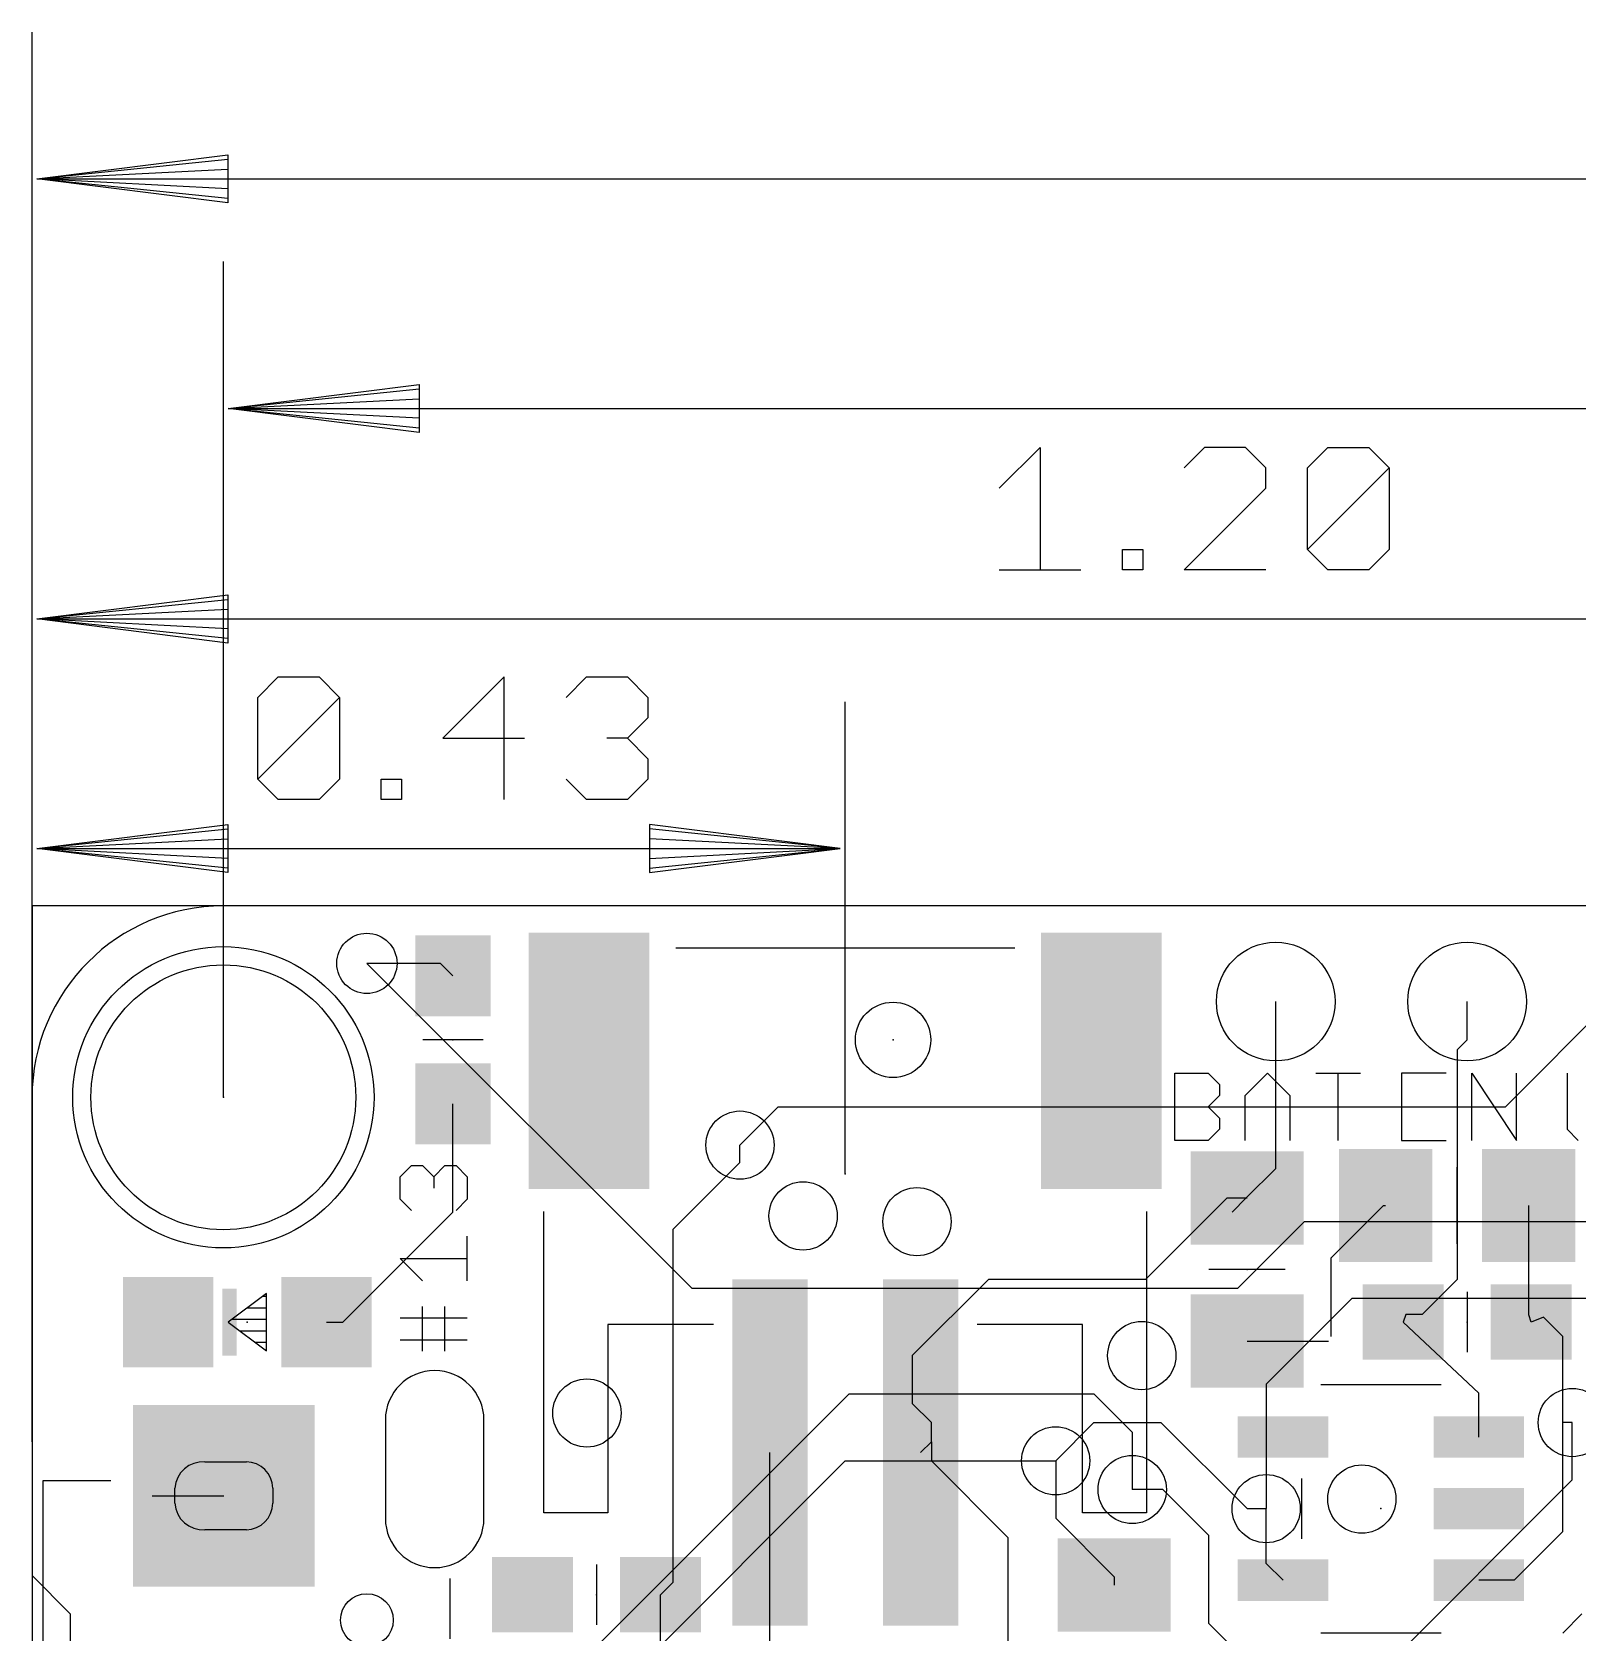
# Model space of a CAD drawing. Extents: x -6.7 to 60.2, y -8.8 to 34.8.
# Drawn here: x 0 to 20.52, y 13.21 to 34.46 of the extents above; entities that cross this region are included whole.
import ezdxf

# ---------------------------------------------------------------- set-up
doc = ezdxf.new("R2010")
doc.units = 0
for name, color, linetype in [('1', 22, 'CONTINUOUS'), ('16', 175, 'CONTINUOUS'), ('17', 82, 'CONTINUOUS'), ('18', 82, 'CONTINUOUS'), ('20', 7, 'CONTINUOUS'), ('21', 2, 'CONTINUOUS'), ('23', 2, 'CONTINUOUS'), ('47', 253, 'CONTINUOUS')]:
    doc.layers.add(name, color=color, linetype=linetype)

# ---------------------------------------------------------------- blocks, each defined once
blk = doc.blocks.new('RECT')
blk.add_solid([(-0.5, -0.5), (0.5, -0.5), (-0.5, 0.5), (0.5, 0.5)])
blk = doc.blocks.new('ROUNDP')
blk.add_circle((0, 0), 0.5)
blk = doc.blocks.new('PIE')
blk.add_circle((0, 0), 0.5)
blk = doc.blocks.new('OFFSETP100')
blk.add_lwpolyline([(0, -0.5), (1, -0.5, 1), (1, 0.5), (0, 0.5, 1)], format="xyb", close=True)
blk = doc.blocks.new('SQUAREP')
blk.add_solid([(-0.5, -0.5), (0.5, -0.5), (-0.5, 0.5), (0.5, 0.5)])
blk = doc.blocks.new('ROUNDV')
blk.add_circle((0, 0), 0.5)

msp = doc.modelspace()

# ---------------------------------------------------------------- linework, layer by layer
at = {"layer": '1'}
for p, q in [((0, 22.86), (0, 0)), ((44.45, 22.86), (0, 22.86)), ((5.422, 22.098), (4.445, 22.098)), ((5.588, 21.932), (5.422, 22.098)), ((16.51, 19.376), (16.51, 21.59)), ((19.05, 21.082), (19.05, 21.59)), ((18.923, 20.955), (19.05, 21.082)), ((18.923, 17.907), (18.923, 20.955)), ((5.588, 18.796), (5.588, 20.232)), ((9.398, 19.4564), (9.398, 19.685)), ((8.509, 18.5674), (9.398, 19.4564)), ((16.118, 18.984), (16.51, 19.376)), ((14.787, 17.907), (15.864, 18.984)), ((15.864, 18.984), (16.118, 18.984)), ((15.93, 18.796), (16.118, 18.984)), ((16.118, 18.984), (16.129, 18.984)), ((4.1275, 17.3355), (5.588, 18.796)), ((17.2466, 18.187), (17.9426, 18.883)), ((17.9426, 18.883), (17.968, 18.883)), ((19.868, 17.431), (19.868, 18.883)), ((8.509, 13.882), (8.509, 18.5674)), ((17.2466, 17.145), (17.2466, 18.187)), ((11.684, 16.891), (12.7, 17.907)), ((12.7, 17.907), (14.787, 17.907)), ((18.923, 17.907), (18.454, 17.438)), ((18.239, 17.438), (18.2, 17.3355)), ((18.454, 17.438), (18.239, 17.438)), ((19.9, 17.3355), (19.868, 17.431)), ((3.9075, 17.3355), (4.1275, 17.3355)), ((19.2071, 16.3919), (18.2, 17.3355)), ((20.066, 17.399), (19.9, 17.3355)), ((20.32, 17.145), (20.066, 17.399)), ((16.129, 17.084), (17.211, 17.084)), ((20.32, 16.002), (20.32, 17.145)), ((11.684, 16.891), (11.684, 16.256)), ((19.2071, 15.809), (19.2071, 16.3919)), ((11.684, 16.256), (11.9385, 16.0015)), ((11.9385, 15.7475), (11.9385, 16.0015)), ((13.589, 15.494), (14.097, 16.002)), ((14.097, 16.002), (14.986, 16.002)), ((14.986, 16.002), (16.129, 14.859)), ((20.32, 14.5542), (20.32, 16.002)), ((20.447, 16.002), (20.32, 16.002)), ((11.795, 15.604), (11.9385, 15.7475)), ((11.9385, 15.7475), (11.9385, 15.4935)), ((9.795, 12.496), (9.795, 15.604)), ((11.9385, 15.4935), (12.954, 14.478)), ((13.589, 15.494), (13.589, 14.732)), ((15.0114, 15.113), (14.605, 15.113)), ((15.621, 14.5034), (15.0114, 15.113)), ((1.595, 15.03), (2.545, 15.03)), ((13.589, 14.732), (14.366, 13.955)), ((16.129, 14.859), (16.383, 14.859)), ((16.383, 14.1329), (16.383, 14.859)), ((12.954, 14.478), (12.954, 11.414)), ((15.621, 13.335), (15.621, 14.5034)), ((20.32, 14.5542), (19.6748, 13.909)), ((16.383, 14.1329), (16.6069, 13.909)), ((8.343, 13.716), (8.509, 13.882)), ((14.366, 13.955), (14.366, 13.844)), ((19.6748, 13.909), (19.2071, 13.909)), ((8.343, 12.606), (8.343, 13.716)), ((20.32, 13.208), (20.574, 13.462)), ((15.621, 13.335), (16.449, 12.507))]:
    msp.add_line(p, q, dxfattribs=at)
at = {"layer": '16'}
for p, q in [((44.45, 22.86), (0, 22.86)), ((0, 22.86), (0, 0)), ((8.763, 17.78), (4.445, 22.098)), ((19.558, 20.193), (20.955, 21.59)), ((9.906, 20.193), (9.398, 19.685)), ((9.906, 20.193), (19.558, 20.193)), ((16.891, 18.669), (16.002, 17.78)), ((16.891, 18.669), (21.336, 18.669)), ((16.002, 17.78), (8.763, 17.78)), ((17.526, 17.653), (16.383, 16.51)), ((17.526, 17.653), (22.225, 17.653)), ((6.4008, 11.938), (10.8458, 16.383)), ((10.8458, 16.383), (14.097, 16.383)), ((14.097, 16.383), (14.605, 15.875)), ((16.383, 16.51), (16.383, 14.859)), ((20.447, 15.24), (20.447, 16.002)), ((14.605, 15.875), (14.605, 15.113)), ((6.985, 11.684), (10.795, 15.494)), ((10.795, 15.494), (13.589, 15.494)), ((16.891, 11.684), (20.447, 15.24))]:
    msp.add_line(p, q, dxfattribs=at)
at = {"layer": '20'}
for p, q in [((48.26, 22.86), (2.54, 22.86)), ((0, 20.32), (0, 13.97)), ((2.295, 15.48), (2.845, 15.48)), ((1.895, 14.93), (1.895, 15.13)), ((3.195, 15.13), (3.195, 14.93)), ((2.845, 14.58), (2.295, 14.58)), ((0, 13.97), (0.508, 13.462)), ((0.508, 13.462), (0.508, 9.398))]:
    msp.add_line(p, q, dxfattribs=at)
msp.add_circle((4.445, 13.38), 0.35, dxfattribs=at)
for centre, radius, start, end in [((2.54, 20.32), 2.54, 90, 180), ((2.27, 15.105), 0.3758, 86.1859, 176.1859), ((2.845, 15.13), 0.35, 0, 90), ((2.27, 14.955), 0.3758, 183.8141, 273.8141), ((2.845, 14.93), 0.35, 270, 0)]:
    msp.add_arc(centre, radius, start, end, dxfattribs=at)
at = {"layer": '21'}
for p, q in [((8.545, 22.304), (13.045, 22.304)), ((5.988, 21.082), (5.188, 21.082)), ((15.1702, 19.7485), (15.1702, 20.6383)), ((15.1702, 20.6383), (15.6151, 20.6383)), ((15.6151, 20.6383), (15.7634, 20.49)), ((16.1057, 20.3417), (16.4023, 20.6383)), ((16.4023, 20.6383), (16.6989, 20.3417)), ((17.0413, 20.6383), (17.6344, 20.6383)), ((17.3378, 19.7485), (17.3378, 20.6383)), ((18.7712, 20.6383), (18.178, 20.6383)), ((18.178, 20.6383), (18.178, 19.7485)), ((19.1135, 19.7485), (19.1135, 20.6383)), ((19.1135, 20.6383), (19.7067, 19.7485)), ((19.7067, 19.7485), (19.7067, 20.6383)), ((20.3772, 20.6383), (20.3772, 19.8968)), ((15.7634, 20.49), (15.7634, 20.3417)), ((15.1702, 20.1934), (15.6151, 20.1934)), ((15.7634, 20.3417), (15.6151, 20.1934)), ((15.6151, 20.1934), (15.7634, 20.0451)), ((16.1057, 19.7485), (16.1057, 20.3417)), ((16.1057, 20.1934), (16.6989, 20.1934)), ((16.6989, 20.3417), (16.6989, 19.7485)), ((18.178, 20.1934), (18.4746, 20.1934)), ((15.7634, 20.0451), (15.7634, 19.8968)), ((15.7634, 19.8968), (15.6151, 19.7485)), ((20.3772, 19.8968), (20.5255, 19.7485)), ((15.6151, 19.7485), (15.1702, 19.7485)), ((18.178, 19.7485), (18.7712, 19.7485)), ((4.8887, 19.2641), (5.037, 19.4124)), ((5.037, 19.4124), (5.1853, 19.4124)), ((5.1853, 19.4124), (5.3336, 19.2641)), ((5.3336, 19.2641), (5.4819, 19.4124)), ((5.4819, 19.4124), (5.6302, 19.4124)), ((5.6302, 19.4124), (5.7785, 19.2641)), ((18.918, 18.375), (18.918, 19.391)), ((4.8887, 18.9675), (4.8887, 19.2641)), ((5.3336, 19.2641), (5.3336, 19.1158)), ((5.7785, 19.2641), (5.7785, 18.9675)), ((5.037, 18.8193), (4.8887, 18.9675)), ((5.7785, 18.9675), (5.6302, 18.8193)), ((6.795, 14.804), (6.795, 18.804)), ((14.795, 18.804), (14.795, 14.804)), ((5.7785, 17.8837), (5.7785, 18.4769)), ((5.1853, 17.8837), (4.8887, 18.1803)), ((4.8887, 18.1803), (5.7785, 18.1803)), ((16.637, 18.034), (15.621, 18.034)), ((3.1115, 17.7165), (2.6035, 17.3355)), ((3.0607, 17.6784), (3.1115, 17.6784)), ((3.1115, 16.9545), (3.1115, 17.7165)), ((19.05, 17.7355), (19.05, 16.9355)), ((2.8575, 17.526), (3.1115, 17.526)), ((5.1853, 17.3931), (5.1853, 17.5414)), ((5.4819, 16.9482), (5.4819, 17.5414)), ((2.6035, 17.3355), (3.1115, 16.9545)), ((2.6543, 17.3736), (3.1115, 17.3736)), ((2.7559, 17.2212), (3.1115, 17.2212)), ((4.8887, 17.3931), (5.7785, 17.3931)), ((5.1853, 16.9482), (5.1853, 17.3931)), ((9.045, 17.304), (7.645, 17.304)), ((7.645, 17.304), (7.645, 14.804)), ((13.945, 17.304), (12.545, 17.304)), ((13.945, 14.804), (13.945, 17.304)), ((2.9591, 17.0688), (3.1115, 17.0688)), ((5.7785, 17.0965), (4.8887, 17.0965)), ((17.107, 16.509), (18.707, 16.509)), ((1.045, 15.23), (0.145, 15.23)), ((0.145, 15.23), (0.145, 7.63)), ((16.857, 14.459), (16.857, 15.259)), ((7.645, 14.804), (6.795, 14.804)), ((14.795, 14.804), (13.945, 14.804)), ((7.493, 14.116), (7.493, 13.316)), ((5.545, 13.93), (5.545, 13.13)), ((17.107, 13.209), (18.707, 13.209))]:
    msp.add_line(p, q, dxfattribs=at)
msp.add_circle((2.54, 20.32), 2, dxfattribs=at)
at = {"layer": '23'}
for p in [(5.588, 21.082), (11.43, 21.082), (2.54, 20.32), (10.795, 19.304), (18.918, 18.883), (16.129, 18.034), (2.8575, 17.3355), (19.05, 17.3355), (17.907, 14.859), (7.493, 13.716)]:
    msp.add_point(p, dxfattribs=at)
at = {"layer": '47'}
for p, q in [((0, 15.748), (0, 34.462)), ((0.065, 32.512), (2.6, 32.8312)), ((0.065, 32.512), (2.6, 32.772)), ((2.6, 32.8312), (2.6, 32.1928)), ((0.065, 32.512), (2.6, 32.642)), ((0.065, 32.512), (50.735, 32.512)), ((2.6, 32.1928), (0.065, 32.512)), ((2.6, 32.382), (0.065, 32.512)), ((2.6, 32.252), (0.065, 32.512)), ((2.54, 20.32), (2.54, 31.414)), ((2.605, 29.464), (5.14, 29.7832)), ((5.14, 29.7832), (5.14, 29.1448)), ((2.605, 29.464), (5.14, 29.724)), ((2.605, 29.464), (5.14, 29.594)), ((2.605, 29.464), (48.195, 29.464)), ((5.14, 29.1448), (2.605, 29.464)), ((5.14, 29.334), (2.605, 29.464)), ((5.14, 29.204), (2.605, 29.464)), ((12.8393, 28.4054), (13.3816, 28.9477)), ((13.3816, 28.9477), (13.3816, 27.3207)), ((15.5662, 28.9477), (15.295, 28.6765)), ((16.1085, 28.9477), (15.5662, 28.9477)), ((16.3797, 28.6765), (16.1085, 28.9477)), ((16.9322, 28.6765), (17.2033, 28.9477)), ((17.2033, 28.9477), (17.7457, 28.9477)), ((17.7457, 28.9477), (18.0168, 28.6765)), ((0, 20.701), (0, 28.62)), ((16.3797, 28.4054), (16.3797, 28.6765)), ((16.9322, 27.5919), (16.9322, 28.6765)), ((16.9322, 27.5919), (18.0168, 28.6765)), ((18.0168, 28.6765), (18.0168, 27.5919)), ((15.295, 27.3207), (16.3797, 28.4054)), ((14.4764, 27.3207), (14.4764, 27.5919)), ((14.4764, 27.5919), (14.7476, 27.5919)), ((14.7476, 27.5919), (14.7476, 27.3207)), ((17.2033, 27.3207), (16.9322, 27.5919)), ((18.0168, 27.5919), (17.7457, 27.3207)), ((12.8393, 27.3207), (13.9239, 27.3207)), ((14.7476, 27.3207), (14.4764, 27.3207)), ((16.3797, 27.3207), (15.295, 27.3207)), ((17.7457, 27.3207), (17.2033, 27.3207)), ((0.065, 26.67), (2.6, 26.9892)), ((0.065, 26.67), (2.6, 26.93)), ((0.065, 26.67), (2.6, 26.8)), ((2.6, 26.9892), (2.6, 26.3508)), ((0.065, 26.67), (30.415, 26.67)), ((2.6, 26.3508), (0.065, 26.67)), ((2.6, 26.54), (0.065, 26.67)), ((2.6, 26.41), (0.065, 26.67)), ((2.9968, 25.6285), (3.2679, 25.8997)), ((3.2679, 25.8997), (3.8103, 25.8997)), ((3.8103, 25.8997), (4.0814, 25.6285)), ((6.266, 25.8997), (5.4525, 25.0862)), ((6.266, 24.2727), (6.266, 25.8997)), ((7.0897, 25.6285), (7.3608, 25.8997)), ((7.3608, 25.8997), (7.9032, 25.8997)), ((7.9032, 25.8997), (8.1743, 25.6285)), ((0, 20.447), (0, 25.572)), ((2.9968, 24.5439), (2.9968, 25.6285)), ((2.9968, 24.5439), (4.0814, 25.6285)), ((4.0814, 25.6285), (4.0814, 24.5439)), ((8.1743, 25.6285), (8.1743, 25.3574)), ((10.795, 19.304), (10.795, 25.572)), ((8.1743, 25.3574), (7.9032, 25.0862)), ((5.4525, 25.0862), (6.5372, 25.0862)), ((7.9032, 25.0862), (7.632, 25.0862)), ((7.9032, 25.0862), (8.1743, 24.815)), ((8.1743, 24.815), (8.1743, 24.5439)), ((3.2679, 24.2727), (2.9968, 24.5439)), ((4.0814, 24.5439), (3.8103, 24.2727)), ((4.6339, 24.2727), (4.6339, 24.5439)), ((4.6339, 24.5439), (4.9051, 24.5439)), ((4.9051, 24.5439), (4.9051, 24.2727)), ((7.3608, 24.2727), (7.0897, 24.5439)), ((8.1743, 24.5439), (7.9032, 24.2727)), ((3.8103, 24.2727), (3.2679, 24.2727)), ((4.9051, 24.2727), (4.6339, 24.2727)), ((7.9032, 24.2727), (7.3608, 24.2727)), ((0.065, 23.622), (2.6, 23.9412)), ((0.065, 23.622), (2.6, 23.882)), ((2.6, 23.9412), (2.6, 23.3028)), ((10.73, 23.622), (8.195, 23.9412)), ((8.195, 23.9412), (8.195, 23.3028)), ((10.73, 23.622), (8.195, 23.882)), ((0.065, 23.622), (2.6, 23.752)), ((0.065, 23.622), (10.73, 23.622)), ((2.6, 23.3028), (0.065, 23.622)), ((2.6, 23.492), (0.065, 23.622)), ((2.6, 23.362), (0.065, 23.622)), ((10.73, 23.622), (8.195, 23.752)), ((8.195, 23.3028), (10.73, 23.622)), ((8.195, 23.492), (10.73, 23.622)), ((8.195, 23.362), (10.73, 23.622))]:
    msp.add_line(p, q, dxfattribs=at)

# ---------------------------------------------------------------- block references
at = {"layer": '1', "xscale": 1.075, "rotation": 270}
for p in [(5.588, 21.932), (5.588, 20.232)]:
    msp.add_blockref('RECT', p, dxfattribs=at)
at = {"layer": '1'}
for p, xscale, yscale, rotation in [((7.395, 20.804), 3.4, 1.6, 90), ((14.195, 20.804), 3.4, 1.6, 90), ((16.129, 18.984), 1.24, 1.5, 270), ((17.968, 18.883), 1.24, 1.5, 180), ((19.868, 18.883), 1.24, 1.5, 180), ((1.8075, 17.3355), 1.2, 1.2, 90), ((3.9075, 17.3355), 1.2, 1.2, 90), ((16.129, 17.084), 1.24, 1.5, 270), ((16.6069, 15.809), 0.55, 1.2, 90), ((19.2071, 15.809), 0.55, 1.2, 90), ((19.2071, 14.859), 0.55, 1.2, 90), ((14.366, 13.844), 1.24, 1.5, 270), ((16.6069, 13.909), 0.55, 1.2, 90), ((19.2071, 13.909), 0.55, 1.2, 90)]:
    msp.add_blockref('RECT', p, dxfattribs=dict(at, xscale=xscale, yscale=yscale, rotation=rotation))
msp.add_blockref('PIE', (11.43, 21.082), dxfattribs=at)
at = {"layer": '1', "yscale": 4.6}
for p in [(9.795, 15.604), (11.795, 15.604)]:
    msp.add_blockref('RECT', p, dxfattribs=at)
at = {"layer": '1', "xscale": 1.075}
for p in [(18.2, 17.3355), (19.9, 17.3355), (6.643, 13.716), (8.343, 13.716)]:
    msp.add_blockref('RECT', p, dxfattribs=at)
at = {"layer": '17'}
for name, p, xscale, yscale, rotation in [('ROUNDP', (16.51, 21.59), 1.5748, 1.5748, 90), ('ROUNDP', (16.51, 21.59), 1.5748, 1.5748, 90), ('ROUNDP', (19.05, 21.59), 1.5748, 1.5748, 90), ('ROUNDP', (19.05, 21.59), 1.5748, 1.5748, 90), ('ROUNDP', (2.54, 20.32), 3.516, 3.516, 270), ('ROUNDP', (2.54, 20.32), 3.516, 3.516, 270), ('OFFSETP100', (5.345, 14.73), 1.308, 1.308, 90), ('OFFSETP100', (5.345, 14.73), 1.308, 1.308, 90)]:
    msp.add_blockref(name, p, dxfattribs=dict(at, xscale=xscale, yscale=yscale, rotation=rotation))
at = {"layer": '17', "xscale": 2.413, "yscale": 2.413}
msp.add_blockref('SQUAREP', (2.545, 15.03), dxfattribs=at)
msp.add_blockref('SQUAREP', (2.545, 15.03), dxfattribs=at)
at = {"layer": '18'}
for p, xscale, yscale in [((4.445, 22.098), 0.8001, 0.8001), ((4.445, 22.098), 0.8001, 0.8001), ((9.398, 19.685), 0.9064, 0.9064), ((9.398, 19.685), 0.9064, 0.9064), ((10.2362, 18.7452), 0.9064, 0.9064), ((10.2362, 18.7452), 0.9064, 0.9064), ((11.7475, 18.669), 0.9064, 0.9064), ((11.7475, 18.669), 0.9064, 0.9064), ((14.732, 16.891), 0.9064, 0.9064), ((14.732, 16.891), 0.9064, 0.9064), ((7.366, 16.129), 0.9064, 0.9064), ((7.366, 16.129), 0.9064, 0.9064), ((20.447, 16.002), 0.9064, 0.9064), ((20.447, 16.002), 0.9064, 0.9064), ((13.589, 15.494), 0.9064, 0.9064), ((13.589, 15.494), 0.9064, 0.9064), ((14.605, 15.113), 0.9064, 0.9064), ((14.605, 15.113), 0.9064, 0.9064), ((16.383, 14.859), 0.9064, 0.9064), ((16.383, 14.859), 0.9064, 0.9064), ((17.653, 14.986), 0.9064, 0.9064), ((17.653, 14.986), 0.9064, 0.9064)]:
    msp.add_blockref('ROUNDV', p, dxfattribs=dict(at, xscale=xscale, yscale=yscale))
at = {"layer": '21', "xscale": 0.889, "yscale": 0.1905, "rotation": 90}
msp.add_blockref('RECT', (2.6218, 17.3355), dxfattribs=at)

doc.saveas('drawing.dxf')
